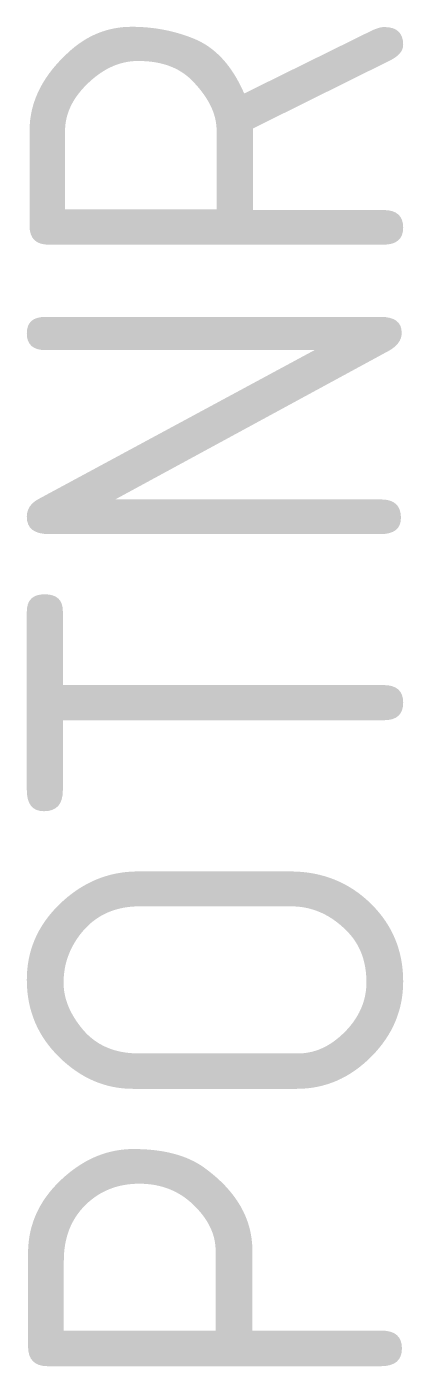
# Model space of a CAD drawing. Extents: x 2 to 5.2, y 0.3 to 11.6.
import ezdxf
from ezdxf.enums import TextEntityAlignment as Align

# ---------------------------------------------------------------- set-up
doc = ezdxf.new("R2010")
doc.units = 0
doc.header["$LTSCALE"] = 0.2
doc.layers.get('0').update_dxf_attribs({"linetype": 'CONTINUOUS'})
doc.styles.get("Standard").update_dxf_attribs({"font": 'ISO'})

msp = doc.modelspace()

# ---------------------------------------------------------------- texts
at = {"color": 0, "linetype": 'CONTINUOUS'}
msp.add_attdef('POTNR', text='   ', height=3.15, rotation=90, dxfattribs=at).set_placement((2, 0), align=Align.TOP_LEFT)

doc.saveas('drawing.dxf')
